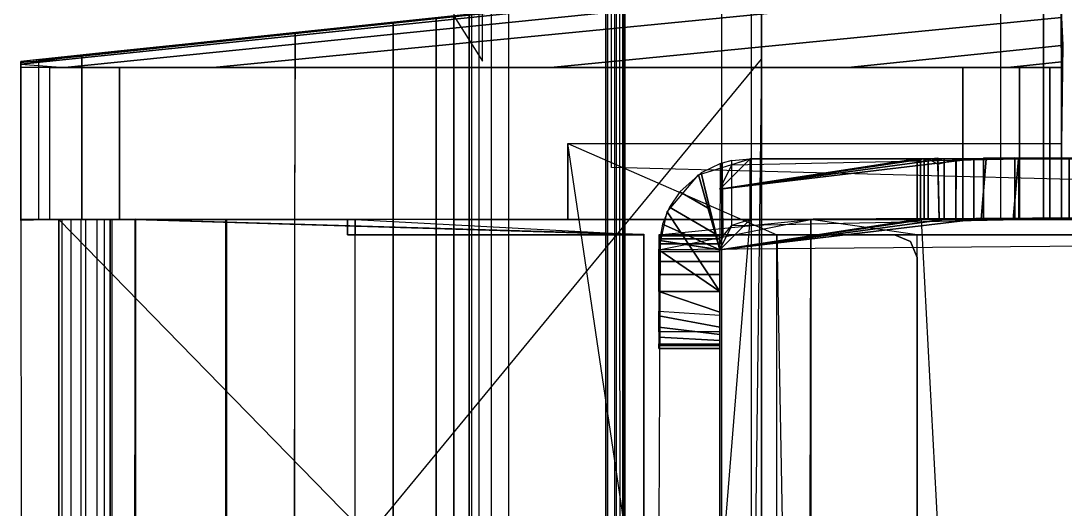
# Model space of a CAD drawing. Extents: x -13 to 157, y -487 to -35.
# Drawn here: x -5.93 to 7.82, y -50.42 to -44 of the extents above; entities that cross this region are included whole.
import ezdxf

# ---------------------------------------------------------------- set-up
doc = ezdxf.new("R2010")
doc.units = 0
doc.header["$MEASUREMENT"] = 0
doc.layers.add('3D', color=12, linetype='Continuous', true_color=0xca0707)

msp = doc.modelspace()

# ---------------------------------------------------------------- linework, layer by layer
at = {"layer": '3D'}
for p, q in [((4.469, -46.612, 587.213), (4.469, -61.612, 587.213)), ((4.469, -46.612, 587.213), (4.469, -61.612, 587.213)), ((4.469, -46.612, 587.213), (4.469, -61.612, 587.213)), ((6.919, -65.321, 657.448), (5.924, -46.612, 656.014))]:
    msp.add_line(p, q, dxfattribs=at)
for points in [[(0.144, -44.529, 22.238), (0.144, -34.612, 22.238), (0.144, -34.612, 38.338), (-0.231, -43.933, 38.338)], [(28.144, -34.612, 40.038), (28.144, -46.612, 40.038), (1.844, -45.929, 40.038), (1.844, -34.612, 40.038)], [(-0.031, -40.612, 49.038), (1.769, -40.612, 49.038), (1.769, -76.112, 49.038), (-0.031, -76.112, 49.038)], [(0.002, -57.112, 43.647), (-0.031, -57.112, 44.038), (-0.031, -40.612, 44.038), (0.002, -40.612, 43.647)], [(-0.031, -40.612, 44.038), (-0.031, -40.612, 49.038), (-0.031, -76.112, 49.038), (-0.031, -76.112, 45.038)], [(-0.031, -40.612, 593.038), (1.769, -40.612, 593.038), (1.769, -76.112, 593.038), (-0.031, -76.112, 593.038)], [(0.002, -57.112, 587.647), (-0.031, -57.112, 588.038), (-0.031, -40.612, 588.038), (0.002, -40.612, 587.647)], [(-0.031, -40.612, 588.038), (-0.031, -40.612, 593.038), (-0.031, -76.112, 593.038), (-0.031, -76.112, 589.038)], [(0.103, -40.612, 43.264), (0.002, -40.612, 43.647), (0.002, -57.112, 43.647), (0.103, -57.112, 43.264)], [(0.103, -40.612, 587.264), (0.002, -40.612, 587.647), (0.002, -57.112, 587.647), (0.103, -57.112, 587.264)], [(0.261, -57.112, 42.917), (0.103, -57.112, 43.264), (0.103, -40.612, 43.264), (0.261, -40.612, 42.917)], [(0.261, -57.112, 586.917), (0.103, -57.112, 587.264), (0.103, -40.612, 587.264), (0.261, -40.612, 586.917)], [(0.491, -40.612, 42.579), (0.261, -40.612, 42.917), (0.261, -57.112, 42.917), (0.491, -57.112, 42.579)], [(0.491, -40.612, 586.579), (0.261, -40.612, 586.917), (0.261, -57.112, 586.917), (0.491, -57.112, 586.579)], [(1.905, -57.112, 40.855), (0.491, -57.112, 42.579), (0.491, -40.612, 42.579), (1.905, -40.612, 40.855)], [(1.905, -57.112, 584.855), (0.491, -57.112, 586.579), (0.491, -40.612, 586.579), (1.905, -40.612, 584.855)], [(1.769, -76.112, 49.038), (1.769, -76.112, 45.038), (1.769, -40.612, 45.038), (1.769, -40.612, 49.038)], [(1.769, -40.612, 44.038), (1.769, -57.112, 44.038), (1.769, -57.112, 45.038), (1.769, -40.612, 45.038)], [(1.769, -57.112, 44.038), (1.798, -57.112, 43.87), (1.798, -40.612, 43.87), (1.769, -40.612, 44.038)], [(1.769, -76.112, 593.038), (1.769, -76.112, 589.038), (1.769, -40.612, 589.038), (1.769, -40.612, 593.038)], [(1.769, -40.612, 588.038), (1.769, -57.112, 588.038), (1.769, -57.112, 589.038), (1.769, -40.612, 589.038)], [(1.769, -57.112, 588.038), (1.798, -57.112, 587.87), (1.798, -40.612, 587.87), (1.769, -40.612, 588.038)], [(1.798, -40.612, 43.87), (1.882, -40.612, 43.721), (1.882, -57.112, 43.721), (1.798, -57.112, 43.87)], [(1.798, -40.612, 587.87), (1.882, -40.612, 587.721), (1.882, -57.112, 587.721), (1.798, -57.112, 587.87)], [(1.882, -57.112, 43.721), (3.297, -57.112, 41.997), (3.297, -40.612, 41.997), (1.882, -40.612, 43.721)], [(1.882, -57.112, 587.721), (3.297, -57.112, 585.997), (3.297, -40.612, 585.997), (1.882, -40.612, 587.721)], [(1.954, -40.612, 40.785), (1.905, -40.612, 40.855), (1.905, -57.112, 40.855), (1.958, -57.112, 40.778)], [(1.954, -40.612, 584.785), (1.905, -40.612, 584.855), (1.905, -57.112, 584.855), (1.958, -57.112, 584.778)], [(1.99, -57.112, 40.707), (1.958, -57.112, 40.778), (1.954, -40.612, 40.785), (1.99, -40.612, 40.707)], [(1.99, -57.112, 584.707), (1.958, -57.112, 584.778), (1.954, -40.612, 584.785), (1.99, -40.612, 584.707)], [(2.011, -40.612, 40.624), (1.99, -40.612, 40.707), (1.99, -57.112, 40.707), (2.011, -57.112, 40.628)], [(2.011, -40.612, 584.624), (1.99, -40.612, 584.707), (1.99, -57.112, 584.707), (2.011, -57.112, 584.628)], [(2.019, -57.112, 40.538), (2.011, -57.112, 40.628), (2.011, -40.612, 40.624), (2.019, -40.612, 40.538)], [(2.019, -57.112, 584.538), (2.011, -57.112, 584.628), (2.011, -40.612, 584.624), (2.019, -40.612, 584.538)], [(3.819, -57.112, 40.038), (2.019, -57.112, 40.038), (2.019, -40.612, 40.038), (3.819, -40.612, 40.038)], [(2.019, -40.612, 40.038), (2.019, -40.612, 40.538), (2.019, -57.112, 40.538), (2.019, -57.112, 40.038)], [(3.819, -57.112, 584.038), (2.019, -57.112, 584.038), (2.019, -40.612, 584.038), (3.819, -40.612, 584.038)], [(2.019, -40.612, 584.038), (2.019, -40.612, 584.538), (2.019, -57.112, 584.538), (2.019, -57.112, 584.038)], [(3.297, -40.612, 41.997), (3.684, -40.612, 41.313), (3.684, -57.112, 41.313), (3.297, -57.112, 41.997)], [(3.297, -40.612, 585.997), (3.684, -40.612, 585.313), (3.684, -57.112, 585.313), (3.297, -57.112, 585.997)], [(3.684, -57.112, 41.313), (3.819, -57.112, 40.538), (3.819, -40.612, 40.538), (3.684, -40.612, 41.313)], [(3.684, -57.112, 585.313), (3.819, -57.112, 584.538), (3.819, -40.612, 584.538), (3.684, -40.612, 585.313)], [(3.819, -40.612, 40.538), (3.819, -40.612, 40.038), (3.819, -57.112, 40.038), (3.819, -57.112, 40.538)], [(3.819, -40.612, 584.538), (3.819, -40.612, 584.038), (3.819, -57.112, 584.038), (3.819, -57.112, 584.538)], [(7.764, -43.093, 138.887), (-5.931, -44.532, 138.887), (-5.931, -44.544, 42.208), (7.769, -43.092, 43.813)], [(7.769, -43.141, 139.648), (7.764, -43.093, 138.887), (-5.931, -44.532, 138.887), (-5.931, -44.569, 139.465)], [(7.769, -43.141, 645.648), (7.764, -43.093, 644.887), (-5.931, -44.532, 644.887), (-5.931, -44.569, 645.465)], [(7.769, -43.278, 140.37), (7.769, -43.141, 139.648), (-5.931, -44.569, 139.465), (-5.351, -44.612, 140.02)], [(7.769, -43.278, 646.37), (7.769, -43.141, 645.648), (-5.931, -44.569, 645.465), (-5.351, -44.612, 646.02)], [(6.969, -43.176, 43.013), (7.534, -43.117, 43.247), (7.534, -46.612, 43.248), (6.969, -46.612, 43.013)], [(6.969, -43.176, 587.013), (7.534, -43.117, 587.247), (7.534, -46.612, 587.248), (6.969, -46.612, 587.013)], [(7.534, -43.117, 43.247), (7.769, -43.092, 43.813), (7.769, -46.612, 43.813), (7.534, -46.612, 43.248)], [(7.534, -43.117, 587.247), (7.769, -43.092, 587.813), (7.769, -46.612, 587.813), (7.534, -46.612, 587.248)], [(7.769, -45.612, 52.538), (7.769, -43.092, 52.495), (7.764, -43.093, 138.887), (7.769, -45.612, 138.887)], [(7.764, -43.093, 138.887), (7.769, -43.141, 139.648), (7.769, -45.612, 139.648), (7.769, -45.612, 138.887)], [(7.769, -43.092, 43.813), (7.769, -43.092, 52.495), (7.769, -46.612, 52.513), (7.769, -46.612, 43.813)], [(7.769, -43.092, 587.813), (7.769, -43.092, 596.495), (7.769, -46.612, 596.513), (7.769, -46.612, 587.813)], [(7.769, -45.612, 596.538), (7.769, -43.092, 596.495), (7.769, -43.141, 645.648), (7.769, -45.612, 645.648)], [(7.769, -43.141, 139.648), (7.769, -43.278, 140.37), (7.769, -45.612, 140.37), (7.769, -45.612, 139.648)], [(7.769, -43.141, 645.648), (7.769, -43.278, 646.37), (7.769, -45.612, 646.37), (7.769, -45.612, 645.648)], [(7.769, -43.517, 141.105), (7.769, -43.278, 140.37), (-5.351, -44.612, 140.02), (-3.399, -44.612, 140.682)], [(7.769, -43.517, 647.105), (7.769, -43.278, 646.37), (-5.351, -44.612, 646.02), (-3.399, -44.612, 646.682)], [(-0.231, -43.933, 43.013), (-0.231, -46.612, 43.013), (6.969, -46.612, 43.013), (6.969, -43.176, 43.013)], [(-0.231, -43.933, 587.013), (-0.231, -46.612, 587.013), (6.969, -46.612, 587.013), (6.969, -43.176, 587.013)], [(7.769, -43.278, 140.37), (7.769, -43.517, 141.105), (7.769, -45.612, 141.105), (7.769, -45.612, 140.37)], [(7.769, -43.954, 142.165), (7.769, -43.517, 141.105), (-3.399, -44.612, 140.682), (1.046, -44.612, 141.908)], [(7.769, -43.954, 648.165), (7.769, -43.517, 647.105), (-3.399, -44.612, 646.682), (1.046, -44.612, 647.908)], [(7.769, -43.517, 141.105), (7.769, -43.629, 141.367), (7.769, -45.612, 141.367), (7.769, -45.612, 141.105)], [(7.769, -43.517, 647.105), (7.769, -43.629, 647.367), (7.769, -45.612, 647.367), (7.769, -45.612, 647.105)], [(7.769, -43.629, 141.367), (7.77, -43.954, 142.165), (7.769, -45.612, 142.165), (7.769, -45.612, 141.367)], [(7.769, -43.629, 647.367), (7.77, -43.954, 648.165), (7.769, -45.612, 648.165), (7.769, -45.612, 647.367)], [(-0.231, -43.933, 43.013), (-0.231, -43.933, 23.713), (-5.931, -44.532, 23.713), (-5.931, -44.544, 42.208)], [(-0.231, -43.933, 587.013), (-0.231, -43.933, 567.713), (-5.931, -44.532, 567.713), (-5.931, -44.544, 586.208)], [(-0.466, -43.958, 23.147), (-0.231, -43.933, 23.713), (-2.452, -44.166, 23.713), (-1.031, -44.017, 22.913)], [(-0.466, -43.958, 567.147), (-0.231, -43.933, 567.713), (-2.452, -44.166, 567.713), (-1.031, -44.017, 566.913)], [(-1.031, -44.017, 22.913), (-0.466, -43.958, 23.147), (-0.466, -51.112, 23.147), (-1.031, -51.112, 22.913)], [(-1.031, -44.017, 566.913), (-0.466, -43.958, 567.147), (-0.466, -51.112, 567.147), (-1.031, -51.112, 566.913)], [(-0.466, -43.958, 23.147), (-0.231, -43.933, 23.713), (-0.231, -51.112, 23.713), (-0.466, -51.112, 23.148)], [(-0.466, -43.958, 567.147), (-0.231, -43.933, 567.713), (-0.231, -51.112, 567.713), (-0.466, -51.112, 567.148)], [(-0.231, -43.933, 23.713), (-0.231, -51.112, 23.713), (-0.231, -51.112, 42.831), (-0.231, -43.933, 43.013)], [(-0.231, -43.933, 567.713), (-0.231, -51.112, 567.713), (-0.231, -51.112, 586.831), (-0.231, -43.933, 587.013)], [(7.769, -44.321, 143.398), (7.769, -43.954, 142.165), (1.046, -44.612, 141.908), (4.962, -44.612, 143.348)], [(7.769, -44.321, 649.398), (7.769, -43.954, 648.165), (1.046, -44.612, 647.908), (4.962, -44.612, 649.348)], [(7.769, -43.954, 142.165), (7.785, -44.319, 143.399), (7.769, -45.612, 143.399), (7.769, -45.612, 142.165)], [(7.769, -43.954, 648.165), (7.785, -44.319, 649.399), (7.769, -45.612, 649.399), (7.769, -45.612, 648.165)], [(-1.031, -44.017, 22.913), (-2.452, -44.166, 23.713), (-4.741, -44.407, 23.713), (-5.131, -44.448, 22.913)], [(-1.031, -44.017, 566.913), (-2.452, -44.166, 567.713), (-4.741, -44.407, 567.713), (-5.131, -44.448, 566.913)], [(-1.031, -44.017, 22.913), (-1.031, -51.112, 22.913), (-2.331, -51.112, 22.913), (-2.32, -44.152, 22.913)], [(-1.031, -44.017, 566.913), (-1.031, -51.112, 566.913), (-2.331, -51.112, 566.913), (-2.32, -44.152, 566.913)], [(-5.131, -46.612, 22.913), (-5.131, -44.448, 22.913), (-2.32, -44.152, 22.913), (-2.331, -46.612, 22.913)], [(-5.131, -46.612, 566.913), (-5.131, -44.448, 566.913), (-2.32, -44.152, 566.913), (-2.331, -46.612, 566.913)], [(7.769, -44.536, 144.618), (7.769, -44.321, 143.398), (4.962, -44.612, 143.348), (7.061, -44.612, 144.632)], [(7.769, -45.612, 143.399), (7.785, -44.319, 143.399), (7.769, -44.536, 144.618), (7.769, -45.612, 144.618)], [(7.769, -45.612, 649.399), (7.785, -44.319, 649.399), (7.769, -44.536, 650.618), (7.769, -45.612, 650.618)], [(-5.931, -44.532, 23.713), (-5.696, -44.532, 23.147), (-5.131, -44.448, 22.913), (-4.741, -44.407, 23.713)], [(-5.931, -44.532, 567.713), (-5.696, -44.532, 567.147), (-5.131, -44.448, 566.913), (-4.741, -44.407, 567.713)], [(-5.931, -46.612, 23.713), (-5.697, -46.612, 23.148), (-5.696, -44.507, 23.147), (-5.931, -44.532, 23.713)], [(-5.931, -46.612, 567.713), (-5.697, -46.612, 567.148), (-5.696, -44.507, 567.147), (-5.931, -44.532, 567.713)], [(-5.931, -46.612, 23.713), (-5.931, -44.532, 23.713), (-5.931, -44.612, 150.813), (-5.931, -46.612, 150.813)], [(-5.931, -46.612, 567.713), (-5.931, -44.532, 567.713), (-5.931, -44.612, 656.813), (-5.931, -46.612, 656.814)], [(-5.696, -44.507, 23.147), (-5.131, -44.448, 22.913), (-5.131, -46.612, 22.913), (-5.697, -46.612, 23.148)], [(-5.696, -44.507, 567.147), (-5.131, -44.448, 566.913), (-5.131, -46.612, 566.913), (-5.697, -46.612, 567.148)], [(-1.631, -486.612, 41.639), (-1.631, -486.612, 31.213), (-1.631, -51.112, 31.213), (3.819, -44.5, 40.038)], [(-1.631, -486.612, 585.639), (-1.631, -486.612, 575.213), (-1.631, -51.112, 575.213), (3.819, -44.5, 584.038)], [(7.769, -44.61, 145.701), (7.769, -44.536, 144.618), (7.061, -44.612, 144.632), (7.769, -44.61, 145.701)], [(7.769, -45.612, 144.618), (7.769, -44.536, 144.618), (7.769, -44.61, 145.701), (7.769, -45.612, 145.446)], [(7.769, -45.612, 650.618), (7.769, -44.536, 650.618), (7.769, -44.61, 651.701), (7.769, -45.612, 651.446)], [(-5.351, -44.612, 140.02), (-5.55, -44.612, 151.732), (-5.931, -44.612, 150.813), (-5.931, -44.569, 139.465)], [(-5.351, -44.612, 646.02), (-5.55, -44.612, 657.732), (-5.931, -44.612, 656.813), (-5.931, -44.569, 645.465)], [(-5.931, -46.612, 150.813), (-5.548, -46.612, 151.73), (-5.55, -44.612, 151.732), (-5.931, -44.612, 150.813)], [(-5.931, -46.612, 656.813), (-5.548, -46.612, 657.73), (-5.55, -44.612, 657.732), (-5.931, -44.612, 656.813)], [(-5.55, -44.612, 657.732), (-4.631, -44.611, 658.113), (-4.631, -46.611, 658.113), (-5.548, -46.611, 657.73)], [(-5.55, -44.613, 151.732), (-4.631, -44.612, 152.113), (-4.631, -46.612, 152.113), (-5.548, -46.612, 151.73)], [(-4.631, -44.612, 152.113), (-4.618, -44.612, 140.302), (-5.351, -44.612, 140.02), (-5.55, -44.612, 151.732)], [(-4.631, -44.612, 658.113), (-4.618, -44.612, 646.302), (-5.351, -44.612, 646.02), (-5.55, -44.612, 657.732)], [(-4.631, -46.612, 152.113), (-4.631, -44.612, 152.113), (6.469, -44.612, 152.113), (6.469, -46.612, 152.113)], [(-4.618, -44.612, 140.302), (-2.508, -44.612, 140.92), (-3.022, -44.612, 152.113), (-4.631, -44.612, 152.113)], [(-4.631, -46.612, 658.113), (-4.631, -44.612, 658.113), (6.469, -44.612, 658.113), (6.469, -46.612, 658.113)], [(-4.618, -44.612, 646.302), (-2.508, -44.612, 646.92), (-3.022, -44.612, 658.113), (-4.631, -44.612, 658.113)], [(-2.508, -44.612, 140.928), (0.527, -44.612, 141.764), (0.527, -44.612, 152.113), (-3.022, -44.612, 152.113)], [(-2.508, -44.612, 646.928), (0.527, -44.612, 647.764), (0.527, -44.612, 658.113), (-3.022, -44.612, 658.113)], [(0.527, -44.612, 141.764), (3.037, -44.612, 142.64), (3.037, -44.612, 152.113), (0.527, -44.612, 152.113)], [(0.527, -44.612, 647.764), (3.037, -44.612, 648.64), (3.037, -44.612, 658.113), (0.527, -44.612, 658.113)], [(3.037, -44.612, 142.64), (7.061, -44.612, 144.632), (6.469, -44.612, 152.113), (3.037, -44.612, 152.113)], [(3.037, -44.612, 648.64), (7.061, -44.612, 650.632), (6.469, -44.612, 658.113), (3.037, -44.612, 658.113)], [(7.769, -44.61, 145.701), (6.977, -44.612, 145.689), (6.469, -44.612, 152.113), (7.218, -44.612, 151.875)], [(7.218, -46.612, 151.875), (6.469, -46.612, 152.113), (6.469, -44.612, 152.113), (7.218, -44.612, 151.875)], [(7.218, -46.612, 657.875), (6.469, -46.612, 658.113), (6.469, -44.612, 658.113), (7.218, -44.612, 657.875)], [(7.061, -44.612, 144.632), (7.769, -44.61, 145.701), (6.977, -44.612, 145.689), (7.061, -44.612, 144.632)], [(7.769, -44.611, 145.768), (7.616, -44.611, 151.424), (7.218, -44.612, 151.875), (7.769, -44.61, 145.701)], [(7.616, -46.612, 151.424), (7.218, -46.612, 151.875), (7.218, -44.612, 151.875), (7.616, -44.612, 151.424)], [(7.616, -46.612, 657.424), (7.218, -46.612, 657.875), (7.218, -44.612, 657.875), (7.616, -44.612, 657.424)], [(7.616, -44.612, 657.424), (7.218, -44.612, 657.875), (7.218, -46.612, 657.875), (7.616, -46.612, 657.424)], [(7.769, -44.611, 145.768), (7.616, -44.612, 151.424), (7.769, -44.612, 150.813), (7.769, -44.611, 145.768)], [(7.769, -46.612, 150.813), (7.616, -46.612, 151.424), (7.616, -44.612, 151.424), (7.769, -44.612, 150.813)], [(7.616, -46.612, 657.424), (7.769, -46.612, 656.813), (7.769, -44.612, 656.813), (7.616, -44.612, 657.424)], [(7.769, -45.612, 148.113), (7.769, -44.612, 148.113), (7.769, -44.61, 145.701), (7.769, -45.612, 145.446)], [(7.769, -45.612, 654.113), (7.769, -45.612, 651.446), (7.769, -44.61, 651.701), (7.769, -44.612, 654.113)], [(7.769, -46.612, 148.113), (7.769, -44.612, 148.113), (7.769, -44.612, 150.813), (7.769, -46.612, 150.813)], [(7.769, -46.612, 656.813), (7.769, -46.612, 654.113), (7.769, -44.612, 654.113), (7.769, -44.612, 656.813)], [(7.769, -46.612, 148.113), (1.269, -46.612, 148.113), (1.269, -45.612, 148.113), (7.769, -45.612, 148.113)], [(1.269, -46.612, 148.113), (1.269, -45.612, 148.113), (1.269, -45.612, 52.513), (1.269, -46.612, 52.513)], [(7.769, -46.612, 596.513), (1.269, -46.612, 596.513), (1.269, -45.612, 596.513), (7.769, -45.612, 596.513)], [(1.269, -46.612, 654.113), (1.269, -45.612, 654.113), (1.269, -45.612, 596.513), (1.269, -46.612, 596.513)], [(4.019, -46.812, 657.413), (4.319, -62.807, 657.613), (3.669, -61.812, 596.813), (1.269, -45.612, 596.513)], [(1.269, -46.612, 654.113), (1.269, -45.612, 654.113), (7.769, -45.612, 654.113), (7.769, -46.612, 654.113)], [(2.469, -61.412, 146.613), (3.669, -46.612, 146.613), (140.269, -45.812, 146.608), (140.262, -62.612, 146.613)], [(139.469, -46.612, 43.213), (140.269, -45.812, 146.613), (2.469, -47.012, 146.613), (4.469, -46.612, 43.213)], [(3.669, -46.612, 146.613), (3.269, -47.012, 146.613), (2.989, -46.023, 146.613), (3.669, -45.812, 146.613)], [(3.669, -46.612, 652.613), (3.269, -47.012, 652.613), (2.989, -46.023, 652.613), (3.669, -45.812, 652.613)], [(3.278, -45.877, 52.813), (3.027, -45.998, 52.813), (3.269, -47.012, 52.813), (3.277, -46.931, 52.813)], [(3.278, -45.877, 596.813), (3.027, -45.998, 596.813), (3.269, -47.012, 596.813), (3.277, -46.931, 596.813)], [(7.211, -45.812, 75.335), (6.613, -45.812, 75.651), (3.269, -46.212, 52.813), (3.427, -45.893, 52.813)], [(6.613, -45.812, 75.651), (6.223, -45.812, 76.072), (3.269, -46.212, 52.813), (6.613, -45.812, 75.651)], [(6.223, -45.812, 76.072), (5.963, -45.812, 76.601), (3.269, -46.212, 52.813), (6.223, -45.812, 76.072)], [(5.963, -45.812, 76.601), (5.869, -45.812, 77.208), (3.269, -46.212, 52.813), (5.963, -45.812, 76.601)], [(3.269, -46.212, 52.813), (5.869, -45.812, 77.208), (3.669, -45.812, 76.693), (3.269, -46.212, 52.813)], [(7.211, -45.812, 619.335), (6.613, -45.812, 619.651), (3.269, -46.212, 596.813), (3.427, -45.893, 596.813)], [(6.613, -45.812, 619.651), (6.223, -45.812, 620.072), (3.269, -46.212, 596.813), (6.613, -45.812, 619.651)], [(6.223, -45.812, 620.072), (5.963, -45.812, 620.601), (3.269, -46.212, 596.813), (6.223, -45.812, 620.072)], [(5.963, -45.812, 620.601), (5.869, -45.812, 621.208), (3.269, -46.212, 596.813), (5.963, -45.812, 620.601)], [(3.269, -46.212, 596.813), (5.869, -45.812, 621.208), (3.669, -45.812, 620.693), (3.269, -46.212, 596.813)], [(3.312, -46.832, 52.813), (3.277, -46.931, 52.813), (3.278, -45.877, 52.813), (3.301, -45.87, 52.813)], [(3.312, -46.832, 596.813), (3.277, -46.931, 596.813), (3.278, -45.877, 596.813), (3.301, -45.87, 596.813)], [(3.429, -45.836, 52.813), (3.301, -45.87, 52.813), (3.312, -46.832, 52.813), (3.427, -46.693, 52.813)], [(3.429, -45.836, 596.813), (3.301, -45.87, 596.813), (3.312, -46.832, 596.813), (3.427, -46.693, 596.813)], [(3.669, -46.612, 52.813), (3.427, -46.693, 52.813), (3.429, -45.836, 52.813), (3.669, -45.812, 52.813)], [(3.669, -45.812, 52.813), (3.427, -45.893, 52.813), (7.208, -45.812, 75.32), (7.956, -45.812, 75.21)], [(3.669, -46.612, 596.813), (3.427, -46.693, 596.813), (3.429, -45.836, 596.813), (3.669, -45.812, 596.813)], [(3.669, -45.812, 596.813), (3.427, -45.893, 596.813), (7.208, -45.812, 619.32), (7.956, -45.812, 619.21)], [(3.669, -46.612, 146.613), (3.669, -45.812, 146.613), (16.369, -45.812, 146.613), (16.369, -46.612, 146.613)], [(16.853, -46.612, 52.853), (16.853, -45.812, 52.853), (3.669, -45.812, 52.813), (3.669, -46.612, 52.813)], [(6.741, -45.812, 96.47), (3.669, -45.812, 94.869), (3.669, -45.812, 146.613), (16.369, -45.812, 146.613)], [(3.669, -46.612, 146.613), (3.669, -45.812, 146.613), (16.369, -45.812, 146.613), (16.369, -46.612, 146.613)], [(16.369, -45.812, 52.813), (15.119, -45.812, 75.518), (7.956, -45.812, 75.21), (3.669, -45.812, 52.813)], [(3.669, -46.612, 652.613), (3.669, -45.812, 652.613), (16.369, -45.812, 652.613), (16.369, -46.612, 652.613)], [(16.853, -46.612, 596.853), (16.853, -45.812, 596.853), (3.669, -45.812, 596.813), (3.669, -46.612, 596.813)], [(3.669, -46.612, 652.613), (3.669, -45.812, 652.613), (16.369, -45.812, 652.613), (16.369, -46.612, 652.613)], [(16.369, -45.812, 596.813), (15.119, -45.812, 619.518), (7.956, -45.812, 619.21), (3.669, -45.812, 596.813)], [(5.913, -46.612, 95.235), (5.869, -46.612, 94.819), (5.869, -45.812, 94.819), (5.913, -45.812, 95.235)], [(5.869, -46.612, 94.819), (5.869, -45.812, 94.819), (5.869, -45.812, 77.208), (5.869, -46.612, 77.208)], [(5.869, -46.612, 77.208), (5.963, -46.612, 76.601), (5.963, -45.812, 76.601), (5.869, -45.812, 77.208)], [(5.913, -46.612, 639.235), (5.869, -46.612, 638.88), (5.869, -45.812, 638.88), (5.913, -45.859, 639.235)], [(5.869, -46.612, 638.88), (5.869, -45.817, 638.879), (5.869, -45.812, 621.208), (5.869, -46.612, 621.208)], [(5.869, -46.612, 621.208), (5.963, -46.612, 620.601), (5.963, -45.812, 620.601), (5.869, -45.812, 621.208)], [(6.012, -46.612, 95.561), (5.913, -46.612, 95.235), (5.913, -45.812, 95.235), (6.012, -45.812, 95.561)], [(6.012, -46.612, 639.561), (5.913, -46.612, 639.235), (5.913, -45.859, 639.235), (6.012, -45.812, 639.561)], [(5.963, -46.612, 76.601), (6.223, -46.612, 76.072), (6.223, -45.812, 76.072), (5.963, -45.812, 76.601)], [(5.963, -46.612, 620.601), (6.223, -46.612, 620.072), (6.223, -45.812, 620.072), (5.963, -45.812, 620.601)], [(6.157, -46.612, 95.853), (6.012, -46.612, 95.561), (6.012, -45.812, 95.561), (6.139, -45.799, 95.823)], [(6.157, -46.612, 639.853), (6.012, -46.612, 639.561), (6.012, -45.812, 639.561), (6.141, -45.882, 639.826)], [(6.378, -46.612, 96.152), (6.157, -46.612, 95.853), (6.139, -45.812, 95.823), (6.378, -45.812, 96.152)], [(6.378, -46.612, 640.152), (6.157, -46.612, 639.853), (6.141, -45.882, 639.826), (6.382, -45.817, 640.216)], [(6.223, -46.612, 76.072), (6.613, -46.612, 75.651), (6.613, -45.812, 75.651), (6.223, -45.812, 76.072)], [(6.223, -46.612, 620.072), (6.613, -46.612, 619.651), (6.613, -45.812, 619.651), (6.223, -45.812, 620.072)], [(6.741, -46.612, 96.47), (6.378, -46.612, 96.152), (6.378, -45.812, 96.152), (6.741, -45.812, 96.47)], [(6.712, -46.612, 640.511), (6.378, -46.612, 640.152), (6.382, -45.812, 640.217), (6.779, -45.812, 640.557)], [(6.613, -46.612, 75.651), (7.208, -46.612, 75.32), (7.208, -45.812, 75.32), (6.613, -45.812, 75.651)], [(6.613, -46.612, 619.651), (7.208, -46.612, 619.32), (7.208, -45.812, 619.32), (6.613, -45.812, 619.651)], [(7.134, -46.612, 640.74), (6.712, -46.612, 640.511), (6.779, -45.812, 640.557), (7.204, -45.812, 640.766)], [(6.741, -45.802, 96.47), (7.155, -45.802, 96.687), (17.283, -45.812, 146.302), (16.369, -45.812, 146.613)], [(7.155, -46.612, 96.687), (6.741, -46.612, 96.47), (6.741, -45.812, 96.47), (7.155, -45.812, 96.687)], [(7.869, -46.607, 640.879), (7.134, -46.613, 640.74), (7.204, -45.812, 640.766), (7.869, -45.812, 640.88)], [(17.283, -45.812, 146.302), (18.198, -45.812, 145.991), (7.869, -45.812, 96.819), (7.155, -45.802, 96.687)], [(7.869, -46.612, 96.819), (7.155, -46.612, 96.687), (7.155, -45.812, 96.687), (7.869, -45.812, 96.819)], [(7.208, -46.612, 75.32), (7.869, -46.612, 75.208), (7.869, -45.812, 75.208), (7.208, -45.812, 75.32)], [(7.208, -46.612, 619.32), (7.869, -46.612, 619.208), (7.869, -45.812, 619.208), (7.208, -45.812, 619.32)], [(3.269, -47.012, 146.613), (3.269, -47.562, 146.613), (2.579, -46.51, 146.613), (2.989, -46.023, 146.613)], [(3.269, -47.012, 652.613), (3.269, -47.562, 652.613), (2.579, -46.51, 652.613), (2.989, -46.023, 652.613)], [(3.027, -45.998, 52.813), (2.745, -46.246, 52.813), (3.141, -46.475, 52.813), (3.027, -45.998, 52.813)], [(3.027, -45.998, 596.813), (2.745, -46.246, 596.813), (3.141, -46.475, 596.813), (3.027, -45.998, 596.813)], [(2.745, -46.246, 52.813), (2.609, -46.449, 52.813), (3.22, -46.807, 52.813), (3.141, -46.475, 52.813)], [(2.745, -46.246, 596.813), (2.609, -46.449, 596.813), (3.22, -46.807, 596.813), (3.141, -46.475, 596.813)], [(2.609, -46.449, 52.813), (2.517, -46.675, 52.813), (3.269, -47.012, 52.813), (3.22, -46.807, 52.813)], [(2.609, -46.449, 596.813), (2.517, -46.675, 596.813), (3.269, -47.012, 596.813), (3.22, -46.807, 596.813)], [(3.269, -47.562, 146.613), (2.469, -47.012, 146.613), (2.579, -46.51, 146.613), (3.269, -47.562, 146.613)], [(3.269, -47.562, 652.613), (2.469, -47.012, 652.613), (2.579, -46.51, 652.613), (3.269, -47.562, 652.613)], [(6.012, -46.612, 95.561), (6.157, -46.598, 95.853), (3.669, -46.612, 94.179), (3.669, -46.612, 93.91)], [(6.012, -46.612, 639.561), (6.157, -46.598, 639.853), (3.669, -46.612, 638.179), (3.669, -46.612, 637.91)], [(6.741, -46.602, 96.47), (7.155, -46.602, 96.687), (17.283, -46.612, 146.302), (16.369, -46.612, 146.613)], [(17.283, -46.612, 146.302), (18.198, -46.612, 145.991), (7.869, -46.612, 96.819), (7.155, -46.602, 96.687)], [(-5.431, -46.612, 150.613), (-5.931, -46.612, 150.813), (-5.548, -46.612, 151.73), (-5.138, -46.612, 151.32)], [(-5.431, -46.612, 150.613), (-5.931, -46.612, 150.813), (-5.931, -46.612, 23.713), (-5.431, -46.612, 23.818)], [(-5.931, -46.612, 23.713), (-5.697, -46.612, 23.148), (-4.926, -46.612, 23.313), (-5.431, -46.612, 23.818)], [(-5.431, -46.612, 584.526), (-5.931, -46.612, 656.853), (-5.431, -486.612, 656.613), (-5.431, -486.612, 584.526)], [(-5.431, -46.612, 656.613), (-5.931, -46.612, 656.813), (-5.548, -46.612, 657.73), (-5.138, -46.612, 657.32)], [(-5.431, -46.612, 656.613), (-5.931, -46.624, 656.814), (-5.931, -46.612, 567.713), (-5.431, -46.612, 567.818)], [(-5.931, -46.612, 567.713), (-5.697, -46.612, 567.148), (-4.926, -46.612, 567.313), (-5.431, -46.612, 567.818)], [(-4.926, -46.612, 23.313), (-5.697, -46.612, 23.148), (-5.131, -46.612, 22.913), (-4.926, -46.612, 23.313)], [(-4.926, -46.612, 567.313), (-5.697, -46.612, 567.148), (-5.131, -46.612, 566.913), (-4.926, -46.612, 567.313)], [(-5.548, -46.612, 151.73), (-4.631, -46.612, 152.113), (-4.425, -46.612, 151.616), (-5.138, -46.612, 151.32)], [(-5.548, -46.612, 657.73), (-4.631, -46.612, 658.113), (-4.425, -46.612, 657.616), (-5.138, -46.612, 657.32)], [(-5.138, -46.607, 657.32), (-5.431, -46.612, 656.613), (-5.431, -486.607, 656.613), (-5.138, -486.607, 657.32)], [(-5.431, -46.612, 23.818), (-5.431, -46.612, 150.613), (-5.431, -486.612, 150.613), (-5.431, -486.612, 40.526)], [(-5.138, -46.612, 151.32), (-5.431, -46.612, 150.613), (-5.431, -486.612, 150.613), (-5.138, -486.612, 151.32)], [(-5.431, -486.612, 23.818), (-4.926, -486.612, 23.313), (-4.926, -46.612, 23.313), (-5.431, -46.612, 23.818)], [(-5.431, -486.612, 26.843), (-5.431, -486.612, 38.101), (-5.431, -46.612, 38.101), (-5.431, -46.612, 23.818)], [(-5.431, -46.612, 38.101), (-5.39, -46.612, 38.413), (-5.39, -486.612, 38.413), (-5.431, -486.612, 38.101)], [(-5.39, -486.612, 40.216), (-5.431, -486.612, 40.526), (-5.431, -46.612, 40.526), (-5.39, -46.612, 40.216)], [(-5.431, -486.612, 23.818), (-5.431, -486.613, 26.843), (-4.421, -46.612, 26.913), (-4.421, -46.612, 23.818)], [(-5.431, -46.612, 150.613), (-5.431, -58.242, 150.613), (-1.531, -59.612, 56.913), (-1.531, -50.612, 56.913)], [(-5.431, -486.612, 567.818), (-4.926, -486.612, 567.313), (-4.926, -46.612, 567.313), (-5.431, -46.612, 567.818)], [(-5.431, -486.612, 570.843), (-5.431, -486.612, 582.101), (-5.431, -46.612, 582.101), (-5.431, -46.612, 567.818)], [(-5.431, -46.612, 582.101), (-5.39, -46.612, 582.413), (-5.39, -486.612, 582.413), (-5.431, -486.612, 582.101)], [(-5.39, -486.612, 584.216), (-5.431, -486.612, 584.526), (-5.431, -46.612, 584.526), (-5.39, -46.612, 584.216)], [(-5.431, -486.612, 567.818), (-5.431, -486.613, 570.843), (-4.421, -46.612, 570.913), (-4.421, -46.612, 567.818)], [(-5.39, -486.612, 38.413), (-5.27, -486.612, 38.701), (-5.27, -46.612, 38.701), (-5.39, -46.612, 38.413)], [(-5.27, -46.612, 39.926), (-5.39, -46.612, 40.216), (-5.39, -486.612, 40.216), (-5.27, -486.612, 39.926)], [(-5.39, -486.612, 582.413), (-5.27, -486.612, 582.701), (-5.27, -46.612, 582.701), (-5.39, -46.612, 582.413)], [(-5.27, -46.612, 583.926), (-5.39, -46.612, 584.216), (-5.39, -486.612, 584.216), (-5.27, -486.612, 583.926)], [(-5.27, -46.612, 38.701), (-5.08, -46.612, 38.949), (-5.08, -486.612, 38.949), (-5.27, -486.612, 38.701)], [(-5.076, -486.612, 39.673), (-5.27, -486.612, 39.926), (-5.27, -46.612, 39.926), (-5.08, -46.612, 39.677)], [(-5.27, -46.612, 582.701), (-5.08, -46.612, 582.949), (-5.08, -486.612, 582.949), (-5.27, -486.612, 582.701)], [(-5.076, -486.612, 583.673), (-5.27, -486.612, 583.926), (-5.27, -46.612, 583.926), (-5.08, -46.612, 583.677)], [(-4.431, -486.607, 657.613), (-5.138, -486.607, 657.32), (-5.138, -46.607, 657.32), (-4.425, -46.607, 657.616)], [(-4.431, -486.612, 151.613), (-5.138, -486.612, 151.32), (-5.138, -46.612, 151.32), (-4.425, -46.612, 151.616)], [(-5.131, -46.612, 22.913), (-4.656, -46.612, 22.913), (-4.926, -46.612, 23.313), (-5.131, -46.612, 22.913)], [(-5.131, -46.612, 566.913), (-4.656, -46.612, 566.913), (-4.926, -46.612, 567.313), (-5.131, -46.612, 566.913)], [(-5.08, -486.612, 38.949), (-4.831, -486.612, 39.14), (-4.831, -46.612, 39.14), (-5.08, -46.612, 38.949)], [(-4.831, -46.612, 39.486), (-5.08, -46.612, 39.677), (-5.076, -486.612, 39.673), (-4.831, -486.612, 39.486)], [(-5.08, -486.612, 582.949), (-4.831, -486.612, 583.14), (-4.831, -46.612, 583.14), (-5.08, -46.612, 582.949)], [(-4.831, -46.612, 583.486), (-5.08, -46.612, 583.677), (-5.076, -486.612, 583.673), (-4.831, -486.612, 583.486)], [(-4.926, -46.612, 23.313), (-4.421, -46.612, 23.818), (-4.421, -486.612, 23.818), (-4.926, -486.612, 23.313)], [(-4.656, -46.612, 22.913), (-4.926, -46.612, 23.313), (-4.421, -46.612, 23.818), (-4.421, -46.612, 22.913)], [(-4.926, -46.612, 567.313), (-4.421, -46.612, 567.818), (-4.421, -486.612, 567.818), (-4.926, -486.612, 567.313)], [(-4.656, -46.612, 566.913), (-4.926, -46.612, 567.313), (-4.421, -46.612, 567.818), (-4.421, -46.612, 566.913)], [(-4.831, -46.612, 39.14), (-4.758, -46.612, 39.213), (-4.758, -486.612, 39.213), (-4.831, -486.612, 39.14)], [(-4.758, -486.612, 39.413), (-4.831, -486.612, 39.486), (-4.831, -46.612, 39.486), (-4.756, -46.612, 39.41)], [(-4.831, -46.612, 583.14), (-4.758, -46.612, 583.213), (-4.758, -486.612, 583.213), (-4.831, -486.612, 583.14)], [(-4.758, -486.612, 583.413), (-4.831, -486.612, 583.486), (-4.831, -46.612, 583.486), (-4.756, -46.612, 583.41)], [(-4.758, -486.612, 39.213), (-4.731, -486.612, 39.313), (-4.731, -46.612, 39.313), (-4.758, -46.612, 39.213)], [(-4.731, -46.612, 39.313), (-4.756, -46.612, 39.41), (-4.758, -486.612, 39.413), (-4.731, -486.612, 39.313)], [(-4.758, -486.612, 583.213), (-4.731, -486.612, 583.313), (-4.731, -46.612, 583.313), (-4.758, -46.612, 583.213)], [(-4.731, -46.612, 583.313), (-4.756, -46.612, 583.41), (-4.758, -486.612, 583.413), (-4.731, -486.612, 583.313)], [(-4.425, -46.611, 657.616), (-4.631, -46.611, 658.113), (-1.577, -46.611, 658.113), (-1.631, -46.611, 657.613)], [(-4.425, -46.612, 151.616), (-4.631, -46.612, 152.113), (-1.577, -46.612, 152.113), (-1.631, -46.612, 151.613)], [(-4.425, -46.607, 657.616), (2.269, -46.807, 657.616), (2.269, -486.607, 657.613), (-4.431, -486.607, 657.613)], [(-4.425, -46.612, 151.616), (2.269, -46.812, 151.616), (2.269, -486.612, 151.613), (-4.431, -486.612, 151.613)], [(-2.331, -46.612, 22.913), (-2.331, -46.612, 26.909), (-4.421, -46.607, 26.913), (-4.421, -46.612, 22.913)], [(-2.331, -46.612, 566.913), (-2.331, -46.612, 570.909), (-4.421, -46.607, 570.913), (-4.421, -46.612, 566.913)], [(-4.421, -486.612, 26.913), (-3.233, -486.612, 26.913), (-3.233, -46.612, 26.913), (-4.421, -46.612, 26.913)], [(-4.421, -486.612, 23.818), (-4.421, -486.612, 26.913), (-4.421, -46.612, 26.913), (-4.421, -46.612, 23.818)], [(-4.421, -486.612, 570.913), (-3.233, -486.612, 570.913), (-3.233, -46.612, 570.913), (-4.421, -46.612, 570.913)], [(-4.421, -486.612, 567.818), (-4.421, -486.612, 570.913), (-4.421, -46.612, 570.913), (-4.421, -46.612, 567.818)], [(-3.233, -46.612, 26.913), (-3.224, -46.612, 26.956), (-3.224, -51.112, 26.956), (-3.233, -51.093, 26.913)], [(-3.233, -46.612, 570.913), (-3.224, -46.612, 570.956), (-3.224, -51.112, 570.956), (-3.233, -51.093, 570.913)], [(-3.224, -46.612, 26.956), (-2.331, -46.612, 26.909), (-2.331, -51.112, 26.909), (-3.224, -51.112, 26.956)], [(-3.224, -46.612, 570.956), (-2.331, -46.612, 570.909), (-2.331, -51.112, 570.909), (-3.224, -51.112, 570.956)], [(-1.631, -46.612, 151.113), (-1.631, -46.812, 151.113), (-1.631, -46.812, 151.613), (-1.631, -46.612, 151.613)], [(-1.631, -46.612, 151.113), (-1.531, -46.612, 151.113), (-1.531, -46.812, 151.113), (-1.631, -46.812, 151.113)], [(-1.631, -46.612, 657.113), (-1.631, -46.812, 657.113), (-1.631, -46.812, 657.613), (-1.631, -46.612, 657.613)], [(-1.631, -46.612, 657.113), (-1.531, -46.612, 657.113), (-1.531, -46.812, 657.113), (-1.631, -46.812, 657.113)], [(2.269, -62.812, 657.113), (-1.531, -62.812, 657.113), (-1.531, -46.612, 657.113), (2.269, -46.812, 657.113)], [(139.469, -46.612, 587.213), (140.669, -46.812, 656.613), (2.469, -46.812, 657.413), (4.469, -46.612, 587.213)], [(2.517, -46.675, 52.813), (2.475, -46.889, 52.813), (3.269, -47.012, 52.813), (2.517, -46.675, 52.813)], [(2.517, -46.675, 596.813), (2.475, -46.889, 596.813), (3.269, -47.012, 596.813), (2.517, -46.675, 596.813)], [(7.211, -46.612, 75.335), (6.613, -46.612, 75.651), (3.269, -47.012, 52.813), (3.427, -46.693, 52.813)], [(6.613, -46.612, 75.651), (6.223, -46.612, 76.072), (3.269, -47.012, 52.813), (6.613, -46.612, 75.651)], [(6.223, -46.612, 76.072), (5.963, -46.612, 76.601), (3.269, -47.012, 52.813), (6.223, -46.612, 76.072)], [(5.963, -46.612, 76.601), (5.869, -46.612, 77.208), (3.269, -47.012, 52.813), (5.963, -46.612, 76.601)], [(3.269, -47.012, 52.813), (5.869, -46.612, 77.208), (3.669, -46.612, 76.693), (3.269, -47.012, 52.813)], [(7.211, -46.612, 619.335), (6.613, -46.612, 619.651), (3.269, -47.012, 596.813), (3.427, -46.693, 596.813)], [(6.613, -46.612, 619.651), (6.223, -46.612, 620.072), (3.269, -47.012, 596.813), (6.613, -46.612, 619.651)], [(6.223, -46.612, 620.072), (5.963, -46.612, 620.601), (3.269, -47.012, 596.813), (6.223, -46.612, 620.072)], [(5.963, -46.612, 620.601), (5.869, -46.612, 621.208), (3.269, -47.012, 596.813), (5.963, -46.612, 620.601)], [(3.269, -47.012, 596.813), (5.869, -46.612, 621.208), (3.669, -46.612, 620.693), (3.269, -47.012, 596.813)], [(4.469, -46.612, 587.213), (139.469, -46.612, 587.213), (139.469, -486.612, 587.213), (3.354, -485.712, 586.113)], [(4.469, -46.612, 579.213), (139.469, -46.612, 579.213), (139.469, -486.612, 579.213), (3.354, -485.712, 578.113)], [(4.469, -46.612, 35.213), (139.469, -46.612, 35.213), (139.469, -486.612, 35.213), (3.354, -485.712, 34.113)], [(4.469, -46.612, 43.213), (139.469, -46.612, 43.213), (139.469, -486.612, 43.213), (3.354, -485.712, 42.113)], [(3.669, -46.612, 52.813), (3.427, -46.693, 52.813), (7.208, -46.612, 75.32), (7.956, -46.612, 75.21)], [(3.669, -46.612, 596.813), (3.427, -46.693, 596.813), (7.208, -46.612, 619.32), (7.956, -46.612, 619.21)], [(16.369, -46.612, 52.813), (15.119, -46.612, 75.518), (7.956, -46.612, 75.21), (3.669, -46.612, 52.813)], [(5.869, -46.612, 77.208), (3.669, -46.612, 76.693), (3.669, -46.612, 93.316), (5.869, -46.612, 94.819)], [(5.869, -46.612, 94.819), (5.913, -46.612, 95.235), (3.669, -46.612, 93.633), (3.669, -46.612, 93.316)], [(5.913, -46.612, 95.235), (6.012, -46.612, 95.561), (3.669, -46.612, 93.91), (3.669, -46.612, 93.633)], [(6.157, -46.612, 95.853), (6.378, -46.612, 96.152), (3.669, -46.612, 94.657), (3.669, -46.612, 94.179)], [(6.378, -46.612, 96.152), (6.741, -46.612, 96.47), (3.669, -46.612, 94.869), (3.669, -46.612, 94.657)], [(6.741, -46.612, 96.47), (3.669, -46.612, 94.869), (3.669, -46.612, 146.613), (16.369, -46.612, 146.613)], [(16.369, -46.612, 596.813), (15.119, -46.612, 619.518), (7.956, -46.612, 619.21), (3.669, -46.612, 596.813)], [(5.869, -46.612, 621.208), (3.669, -46.612, 620.693), (3.669, -46.612, 637.316), (5.869, -46.612, 638.88)], [(5.869, -46.612, 638.88), (5.913, -46.612, 639.235), (3.669, -46.612, 637.633), (3.669, -46.612, 637.316)], [(5.913, -46.612, 639.235), (6.012, -46.612, 639.561), (3.669, -46.612, 637.91), (3.669, -46.612, 637.633)], [(6.157, -46.612, 639.853), (6.378, -46.612, 640.152), (3.669, -46.612, 638.657), (3.669, -46.612, 638.179)], [(6.378, -46.612, 640.152), (6.712, -46.612, 640.511), (3.669, -46.612, 638.869), (3.669, -46.612, 638.657)], [(42.469, -46.612, 35.213), (42.469, -46.612, 43.213), (4.469, -46.612, 43.213), (4.469, -46.612, 35.213)], [(4.469, -46.612, 35.213), (4.469, -46.612, 43.213), (4.469, -486.612, 43.213), (4.469, -486.612, 35.213)], [(42.469, -46.612, 35.213), (4.469, -46.612, 35.213), (4.469, -486.612, 35.213), (42.469, -486.612, 35.213)], [(42.469, -486.612, 43.213), (4.469, -486.612, 43.213), (4.469, -46.612, 43.213), (42.469, -46.612, 43.213)], [(42.469, -46.612, 35.213), (42.469, -46.612, 43.213), (4.469, -46.612, 43.213), (4.469, -46.612, 35.213)], [(139.469, -46.612, 579.213), (139.469, -46.612, 587.213), (4.469, -46.612, 587.213), (4.469, -46.612, 579.213)], [(42.469, -46.612, 579.213), (42.469, -46.612, 587.213), (4.469, -46.612, 587.213), (4.469, -46.612, 579.213)], [(4.469, -46.612, 579.213), (4.469, -46.612, 587.213), (4.469, -486.612, 587.213), (4.469, -486.612, 579.213)], [(42.469, -46.612, 579.213), (4.469, -46.612, 579.213), (4.469, -486.612, 579.213), (42.469, -486.612, 579.213)], [(139.469, -46.612, 35.213), (139.469, -46.612, 43.213), (4.469, -46.612, 43.213), (4.469, -46.612, 35.213)], [(4.469, -46.612, 35.213), (4.469, -46.612, 43.213), (4.469, -486.612, 43.213), (4.469, -486.612, 35.213)], [(4.469, -46.612, 587.213), (4.469, -61.612, 587.213), (5.869, -62.312, 657.413), (5.869, -46.812, 657.413)], [(6.469, -46.612, 152.113), (5.116, -46.612, 152.113), (4.932, -46.612, 148.113), (5.431, -46.612, 148.113)], [(6.469, -46.612, 658.113), (5.116, -46.612, 658.113), (4.932, -46.612, 654.113), (5.431, -46.612, 654.113)], [(7.218, -46.612, 151.875), (6.469, -46.612, 152.113), (5.431, -46.612, 148.113), (6.204, -46.612, 148.113)], [(7.616, -46.612, 151.424), (7.218, -46.612, 151.875), (6.204, -46.612, 148.113), (7.049, -46.612, 148.113)], [(7.616, -46.612, 657.424), (7.218, -46.612, 657.875), (6.204, -46.612, 654.113), (7.049, -46.612, 654.113)], [(7.616, -46.612, 151.424), (7.049, -46.612, 148.113), (7.769, -46.612, 148.113), (7.769, -46.612, 150.813)], [(7.616, -46.612, 657.424), (7.049, -46.612, 654.113), (7.769, -46.612, 654.113), (7.769, -46.612, 656.813)], [(-1.631, -46.812, 151.113), (-1.631, -46.812, 151.613), (2.269, -46.812, 151.613), (2.269, -46.812, 151.113)], [(-1.631, -46.812, 657.113), (-1.631, -46.812, 657.613), (2.269, -46.812, 657.613), (2.269, -46.812, 657.113)], [(2.269, -62.812, 151.113), (2.269, -62.812, 151.613), (2.269, -46.812, 151.613), (2.269, -46.812, 151.213)], [(2.269, -62.812, 657.113), (2.269, -62.812, 657.613), (2.269, -46.812, 657.613), (2.269, -46.812, 657.213)], [(3.269, -46.826, 149.019), (3.269, -46.812, 149.163), (2.469, -46.812, 149.163), (2.469, -46.826, 149.019)], [(3.269, -46.812, 149.163), (3.269, -46.812, 150.613), (2.469, -46.812, 150.587), (2.469, -46.812, 149.163)], [(5.569, -46.812, 150.613), (5.569, -46.812, 151.413), (2.469, -46.812, 151.413), (2.469, -46.812, 150.587)], [(3.269, -46.826, 655.019), (3.269, -46.812, 655.163), (2.469, -46.812, 655.163), (2.469, -46.826, 655.019)], [(3.269, -46.812, 655.163), (3.269, -46.812, 656.613), (2.469, -46.812, 656.587), (2.469, -46.812, 655.163)], [(5.569, -46.812, 656.613), (5.569, -46.812, 657.413), (2.469, -46.812, 657.413), (2.469, -46.812, 656.587)], [(3.269, -46.868, 148.879), (3.269, -46.826, 149.019), (2.469, -46.826, 149.019), (2.469, -46.868, 148.879)], [(3.269, -46.868, 654.879), (3.269, -46.826, 655.019), (2.469, -46.826, 655.019), (2.469, -46.868, 654.879)], [(3.269, -46.934, 148.753), (3.269, -46.868, 148.879), (2.469, -46.868, 148.879), (2.469, -46.934, 148.753)], [(3.269, -46.934, 654.753), (3.269, -46.868, 654.879), (2.469, -46.868, 654.879), (2.469, -46.934, 654.753)], [(3.269, -61.412, 596.813), (3.269, -47.012, 596.813), (3.269, -46.812, 656.613), (3.264, -62.612, 656.614)], [(4.019, -62.612, 657.413), (4.019, -46.812, 657.413), (138.746, -46.812, 656.613), (139.392, -62.612, 656.613)], [(5.569, -46.812, 150.613), (5.781, -46.9, 150.613), (5.781, -46.9, 151.413), (5.569, -46.812, 151.413)], [(2.484, -46.89, 52.813), (2.469, -50.612, 52.813), (3.269, -50.612, 52.813), (3.269, -47.012, 52.813)], [(2.484, -46.89, 596.813), (2.469, -50.612, 596.813), (3.269, -50.612, 596.813), (3.269, -47.012, 596.813)], [(3.269, -47.032, 148.633), (3.269, -46.934, 148.753), (2.469, -46.934, 148.753), (2.469, -47.032, 148.633)], [(3.269, -47.032, 654.633), (3.269, -46.934, 654.753), (2.469, -46.934, 654.753), (2.469, -47.032, 654.633)], [(3.269, -47.562, 146.613), (2.469, -47.562, 146.613), (2.469, -47.012, 146.613), (3.269, -47.562, 146.613)], [(3.269, -47.562, 652.613), (2.469, -47.562, 652.613), (2.469, -47.012, 652.613), (3.269, -47.562, 652.613)], [(3.269, -47.166, 654.526), (3.269, -46.934, 654.753), (3.269, -47.012, 652.613), (3.269, -47.286, 652.63)], [(3.269, -47.166, 146.613), (3.269, -47.166, 148.526), (3.269, -47.032, 148.633), (3.269, -47.012, 146.613)], [(3.269, -61.412, 52.813), (3.269, -47.012, 52.813), (3.269, -47.012, 146.613), (3.269, -61.412, 146.613)], [(5.781, -46.9, 150.613), (5.869, -47.112, 150.613), (5.869, -47.112, 151.413), (5.781, -46.9, 151.413)], [(3.269, -47.166, 148.526), (3.269, -47.032, 148.633), (2.469, -47.032, 148.633), (2.469, -47.166, 148.526)], [(3.269, -47.166, 654.526), (3.269, -47.032, 654.633), (2.469, -47.032, 654.633), (2.469, -47.166, 654.526)], [(5.869, -47.112, 150.613), (5.869, -62.312, 150.613), (5.869, -62.312, 151.413), (5.869, -47.112, 151.413)], [(5.869, -47.112, 656.613), (5.869, -62.312, 656.613), (5.869, -62.312, 657.413), (5.869, -47.112, 657.413)], [(3.269, -47.335, 148.448), (3.269, -47.166, 148.526), (2.469, -47.166, 148.526), (2.469, -47.335, 148.448)], [(3.269, -47.335, 654.448), (3.269, -47.166, 654.526), (2.469, -47.166, 654.526), (2.469, -47.335, 654.448)], [(3.269, -47.562, 652.613), (3.269, -47.562, 654.413), (3.269, -47.166, 654.526), (3.269, -47.287, 652.613)], [(3.269, -47.562, 148.413), (3.269, -47.335, 148.448), (2.469, -47.335, 148.448), (2.469, -47.562, 148.413)], [(3.269, -47.562, 654.413), (3.269, -47.335, 654.448), (2.469, -47.335, 654.448), (2.469, -47.562, 654.413)], [(2.469, -47.562, 146.613), (2.469, -47.818, 146.658), (3.269, -47.87, 146.679), (3.269, -47.562, 146.613)], [(3.269, -48.028, 148.251), (3.269, -47.832, 148.363), (2.469, -47.562, 148.413), (2.469, -47.879, 148.343)], [(3.269, -47.832, 148.363), (3.269, -47.562, 148.413), (2.469, -47.562, 148.413), (3.269, -47.832, 148.363)], [(2.469, -47.562, 652.613), (2.469, -47.818, 652.658), (3.269, -47.87, 652.679), (3.269, -47.562, 652.613)], [(3.269, -48.028, 654.251), (3.269, -47.832, 654.363), (2.469, -47.562, 654.413), (2.469, -47.879, 654.343)], [(3.269, -47.832, 654.363), (3.269, -47.562, 654.413), (2.469, -47.562, 654.413), (3.269, -47.832, 654.363)], [(3.269, -47.87, 652.679), (3.269, -47.832, 654.363), (3.269, -47.562, 654.413), (3.269, -47.562, 652.613)], [(2.469, -47.818, 146.658), (3.269, -47.87, 146.679), (3.269, -48.092, 146.833), (2.469, -48.092, 146.833)], [(2.469, -47.818, 652.658), (3.269, -47.87, 652.679), (3.269, -48.092, 652.833), (2.469, -48.092, 652.833)], [(3.269, -48.092, 652.833), (3.269, -48.031, 654.249), (3.269, -47.832, 654.363), (3.269, -47.87, 652.679)], [(3.269, -48.125, 148.159), (3.269, -48.031, 148.249), (2.469, -47.879, 148.343), (2.469, -48.028, 148.251)], [(3.269, -48.125, 654.159), (3.269, -48.031, 654.249), (2.469, -47.879, 654.343), (2.469, -48.028, 654.251)], [(3.269, -48.204, 148.051), (3.269, -48.125, 148.159), (2.469, -48.028, 148.251), (2.469, -48.16, 148.116)], [(3.269, -48.204, 654.051), (3.269, -48.125, 654.159), (2.469, -48.028, 654.251), (2.469, -48.16, 654.116)], [(2.469, -48.092, 146.833), (2.469, -48.247, 147.058), (3.269, -48.247, 147.058), (3.269, -48.092, 146.833)], [(2.469, -48.092, 652.833), (2.469, -48.247, 653.058), (3.269, -48.247, 653.058), (3.269, -48.092, 652.833)], [(3.269, -48.247, 653.058), (3.269, -48.204, 654.051), (3.269, -48.031, 654.249), (3.269, -48.092, 652.833)], [(3.269, -48.271, 147.907), (3.269, -48.204, 148.051), (2.469, -48.16, 148.116), (2.469, -48.271, 147.907)], [(3.269, -48.271, 653.907), (3.269, -48.204, 654.051), (2.469, -48.16, 654.116), (2.469, -48.271, 653.907)], [(3.269, -48.247, 147.058), (3.269, -48.312, 147.363), (2.469, -48.312, 147.363), (2.469, -48.247, 147.058)], [(3.269, -48.247, 653.058), (3.269, -48.312, 653.363), (2.469, -48.312, 653.363), (2.469, -48.247, 653.058)], [(3.269, -48.247, 653.058), (3.269, -48.312, 653.363), (3.269, -48.204, 654.051), (3.269, -48.247, 653.058)], [(3.269, -48.312, 653.363), (3.269, -48.312, 653.663), (3.269, -48.204, 654.051), (3.269, -48.312, 653.363)], [(3.269, -48.312, 147.663), (3.269, -48.271, 147.907), (2.469, -48.271, 147.907), (2.469, -48.312, 147.663)], [(3.269, -48.312, 653.663), (3.269, -48.271, 653.907), (2.469, -48.271, 653.907), (2.469, -48.312, 653.663)], [(3.269, -48.312, 147.363), (3.269, -48.312, 147.663), (2.469, -48.312, 147.663), (2.469, -48.312, 147.363)], [(3.269, -48.312, 653.363), (3.269, -48.312, 653.663), (2.469, -48.312, 653.663), (2.469, -48.312, 653.363)]]:
    msp.add_3dface(points, dxfattribs=at)

doc.saveas('drawing.dxf')
